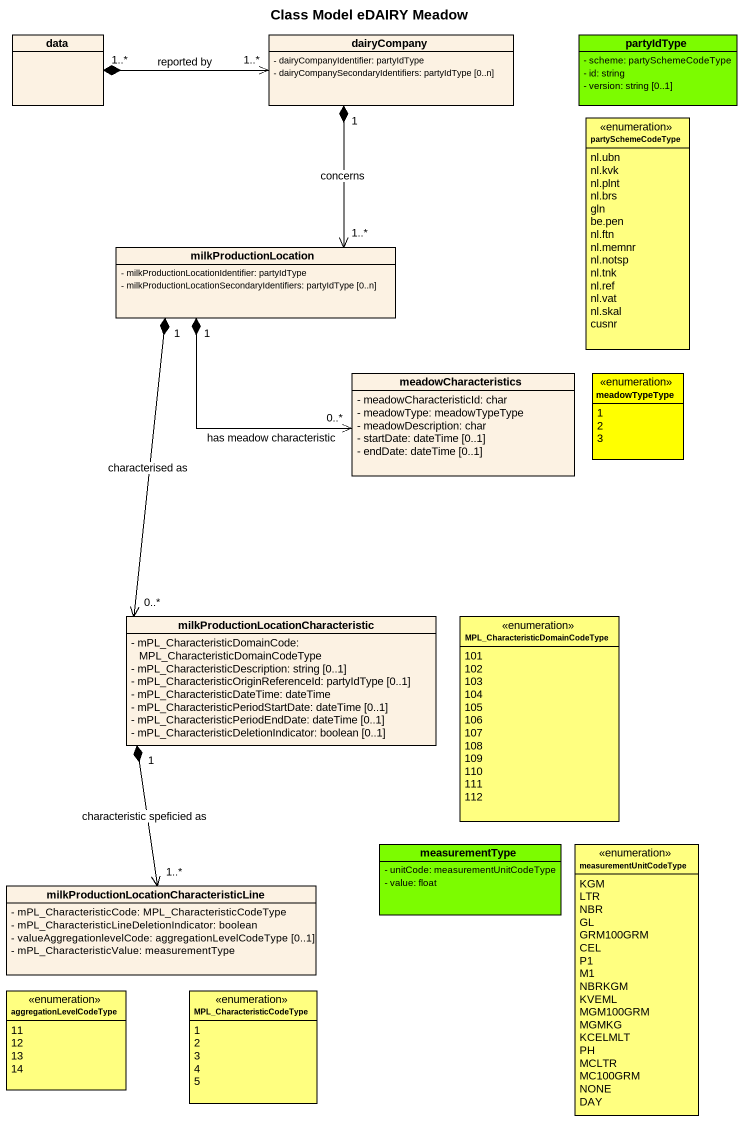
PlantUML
@startuml
title Class Model eDAIRY Meadow
hide circle
hide empty members
skinparam classAttributeIconSize 0
class data
class dairyCompany {
  - dairyCompanyIdentifier: partyIdType
  - dairyCompanySecondaryIdentifiers: partyIdType [0..n]
}
class partyIdType #7CFC00 {
  - scheme: partySchemeCodeType
  - id: string
  - version: string [0..1]
}
enum partySchemeCodeType #FFFF80 {
  nl.ubn
  nl.kvk
  nl.plnt
  nl.brs
  gln
  be.pen
  nl.ftn
  nl.memnr
  nl.notsp
  nl.tnk
  nl.ref
  nl.vat
  nl.skal
  cusnr
}
class milkProductionLocation {
  - milkProductionLocationIdentifier: partyIdType
  - milkProductionLocationSecondaryIdentifiers: partyIdType [0..n]
}
class meadowCharacteristics {
  - meadowCharacteristicId: char
  - meadowType: meadowTypeType
  - meadowDescription: char
  - startDate: dateTime [0..1]
  - endDate: dateTime [0..1]
}
enum meadowTypeType #FFFF00 {
  1
  2
  3
}
class "milkProductionLocationCharacteristic" as milkProductionLocationCharac {
  - mPL_CharacteristicDomainCode: MPL_CharacteristicDomainCodeType
  - mPL_CharacteristicDescription: string [0..1]
  - mPL_CharacteristicOriginReferenceId: partyIdType [0..1]
  - mPL_CharacteristicDateTime: dateTime
  - mPL_CharacteristicPeriodStartDate: dateTime [0..1]
  - mPL_CharacteristicPeriodEndDate: dateTime [0..1]
  - mPL_CharacteristicDeletionIndicator: boolean [0..1]
}
enum "MPL_CharacteristicDomainCodeType" as MPL_CharacteristicDomainCode #FFFF80 {
  101
  102
  103
  104
  105
  106
  107
  108
  109
  110
  111
  112
}
class measurementType #7CFC00 {
  - unitCode: measurementUnitCodeType
  - value: float
}
enum measurementUnitCodeType #FFFF80 {
  KGM
  LTR
  NBR
  GL
  GRM100GRM
  CEL
  P1
  M1
  NBRKGM
  KVEML
  MGM100GRM
  MGMKG
  KCELMLT
  PH
  MCLTR
  MC100GRM
  NONE
  DAY
}
class "milkProductionLocationCharacteristicLine" as milkProductionLocationCharac_2 {
  - mPL_CharacteristicCode: MPL_CharacteristicCodeType
  - mPL_CharacteristicLineDeletionIndicator: boolean
  - valueAggregationlevelCode: aggregationLevelCodeType [0..1]
  - mPL_CharacteristicValue: measurementType
}
enum aggregationLevelCodeType #FFFF80 {
  11
  12
  13
  14
}
enum MPL_CharacteristicCodeType #FFFF80 {
  1
  2
  3
  4
  5
}
data "1..*" *-right-> "1..*" dairyCompany : reported by
dairyCompany "1" *--> "1..*" milkProductionLocation : concerns
milkProductionLocation "1" *--> "0..*" meadowCharacteristics : has meadow characteristic
milkProductionLocation "1" *--> "0..*" milkProductionLocationCharac : characterised as
milkProductionLocationCharac "1" *--> "1..*" milkProductionLocationCharac_2 : characteristic speficied as
@enduml
